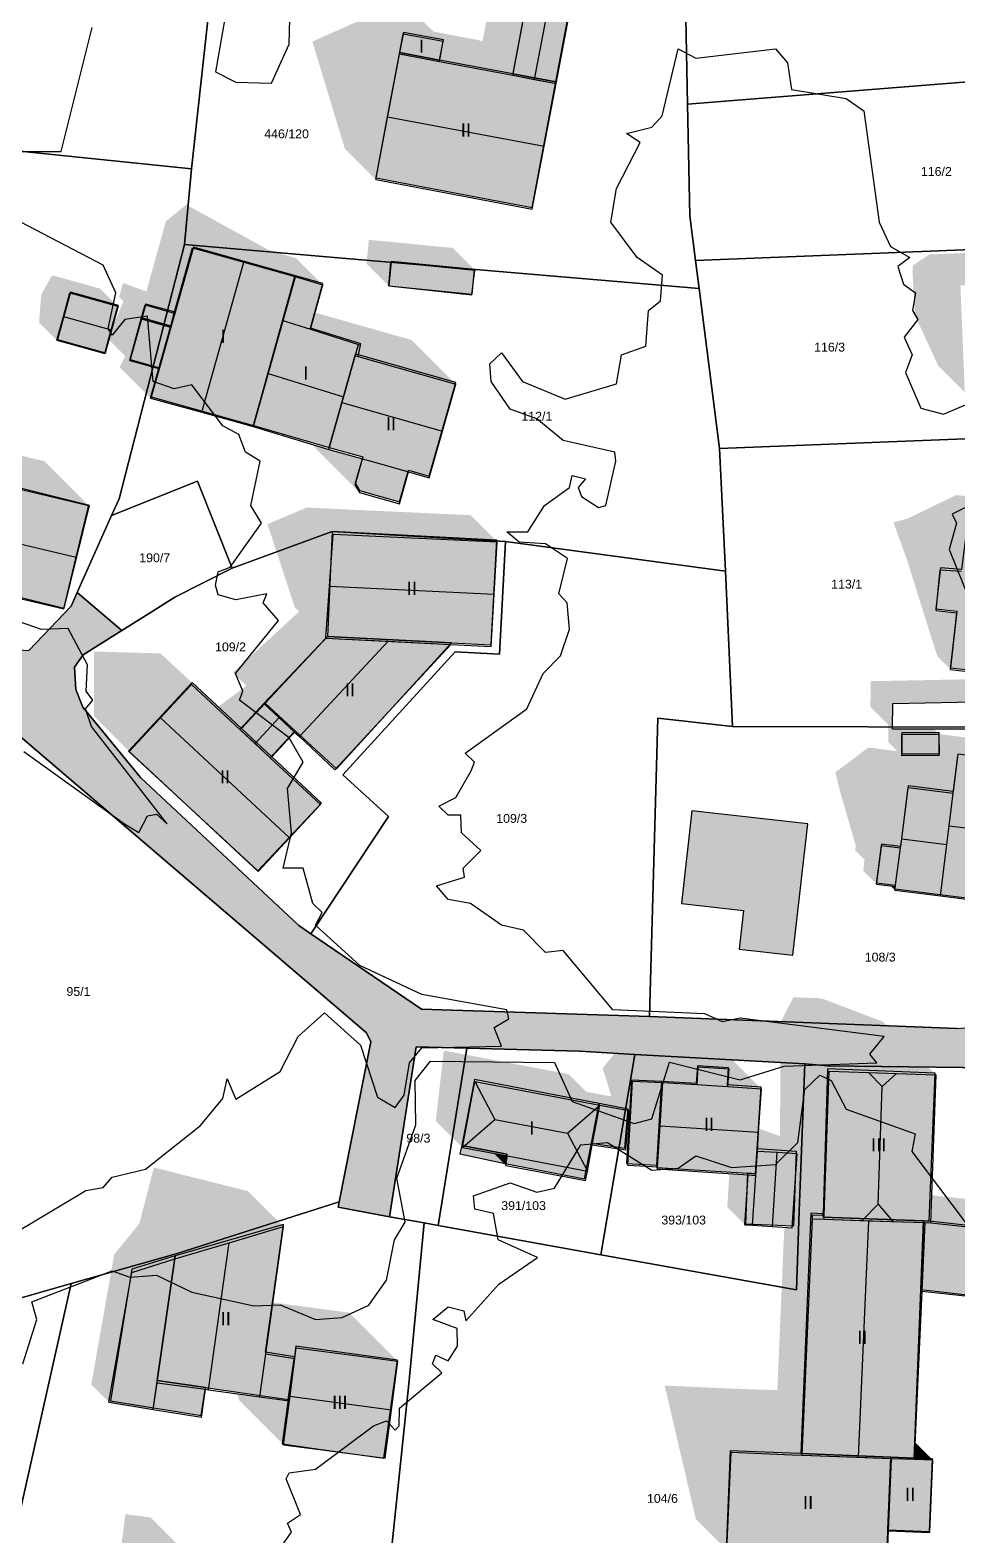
# Model space of a CAD drawing. Header units: millimetres. Extents: x 238 to 3518, y -74 to 2735.
# Drawn here: x 1641.2 to 1746, y 1040.9 to 1210.9 of the extents above; entities that cross this region are included whole.
import ezdxf
from ezdxf.enums import TextEntityAlignment as Align

# ---------------------------------------------------------------- set-up
doc = ezdxf.new("R2010")
doc.units = ezdxf.units.MM
for name, color, linetype in [('LP_Flurstueck_bez', 7, 'Continuous'), ('LP_Flurstuecke', 8, 'Continuous'), ('LP_Gebaeude_Dachaufsicht', 9, 'Continuous'), ('LP_Gebaeude_Dachschatten', 253, 'Continuous'), ('LP_Gebaeude_F', 254, 'Continuous'), ('LP_Gebaeude_Geschosszahl', 7, 'Continuous'), ('LP_Gebaeude_Schatten', 7, 'Continuous'), ('LP_Gebaeude_U', 7, 'Continuous'), ('LP_Topographie_Hoehenlinien', 8, 'Continuous'), ('LP_Verkehr_Strassen', 9, 'Continuous')]:
    doc.layers.add(name, color=color, linetype=linetype)
doc.styles.get("Standard").update_dxf_attribs({"font": 'arial.ttf'})

msp = doc.modelspace()

# ---------------------------------------------------------------- hatches: boundary and pattern name
at = {"layer": 'LP_Gebaeude_Dachschatten'}
for points in [[(1699.2, 1223.6), (1695.82, 1205.81), (1698.26, 1205.35), (1701.56, 1222.63)], [(1687.52, 1207.38), (1687.95, 1209.65), (1683.43, 1210.51), (1683, 1208.23)], [(1699.36, 1197.79), (1700.7, 1204.89), (1695.82, 1205.81), (1687.52, 1207.38), (1683, 1208.23), (1681.66, 1201.12)], [(1665.39, 1184.69), (1659.59, 1186.31), (1657.54, 1178.94), (1657.1, 1177.37), (1655.8, 1172.67), (1654.87, 1169.35), (1660.67, 1167.74)], [(1651.17, 1179.71), (1645.74, 1181.22), (1645, 1178.55), (1650.42, 1177.04)], [(1687.86, 1165.62), (1689.36, 1170.91), (1678.34, 1174.03), (1678, 1174.13), (1676.5, 1168.84)], [(1693.71, 1147.18), (1694.04, 1153.11), (1675.5, 1153.97), (1675.08, 1148.09)], [(1681.73, 1141.86), (1674.66, 1142.22), (1667.68, 1134.84), (1671.11, 1131.64), (1671.69, 1131.1)], [(1670.55, 1119.64), (1674.07, 1123.43), (1668.39, 1128.71), (1664.95, 1131.91), (1659.49, 1136.99), (1655.97, 1133.21)], [(1667.68, 1134.84), (1664.95, 1131.91), (1666.67, 1130.31), (1669.4, 1133.24)], [(1655.97, 1133.21), (1652.45, 1129.42), (1667.03, 1115.86), (1670.55, 1119.64)], [(1759.08, 1119.26), (1760.36, 1121.06), (1761.11, 1127.04), (1755.92, 1127.69), (1746.14, 1128.92), (1745.61, 1124.72), (1745.15, 1121.01)], [(1744.88, 1118.91), (1745.11, 1120.72), (1745.15, 1121.01), (1745.61, 1124.72), (1740.51, 1125.36), (1739.78, 1119.56)], [(1737.11, 1078.27), (1737.56, 1091.56), (1736.04, 1093.14), (1731.57, 1093.29), (1731.02, 1077.02), (1731.01, 1076.56), (1735.32, 1076.42)], [(1693.77, 1087.84), (1691.51, 1092.12), (1690.11, 1084.68)], [(1693.77, 1087.84), (1701.99, 1086.29), (1705.64, 1089.45), (1691.51, 1092.12)], [(1723.6, 1086.41), (1723.92, 1091.3), (1720.14, 1091.55), (1718.26, 1091.67), (1716.65, 1091.77), (1716.65, 1091.77), (1712.79, 1092.02), (1712.48, 1087.13)], [(1737.56, 1091.56), (1739.19, 1093.03), (1736.04, 1093.14)], [(1736.06, 1076.39), (1731.01, 1076.56), (1729.68, 1076.61), (1728.53, 1049.91), (1734.88, 1049.67)], [(1663.74, 1073.91), (1657.6, 1072.09), (1655.6, 1058.09), (1661.08, 1057.35), (1661.42, 1057.3)], [(1650.16, 1055.89), (1655.17, 1055.07), (1657.6, 1072.09), (1652.74, 1070.56)], [(1682.09, 1055.04), (1682.81, 1060.51), (1671.34, 1062.03), (1671.18, 1060.83), (1670.62, 1056.56)]]:
    msp.add_hatch(color=253, dxfattribs=at).paths.add_polyline_path(points)
at = {"layer": 'LP_Gebaeude_F'}
for points in [[(1695.82, 1205.99), (1700.68, 1205.07), (1703.86, 1221.86), (1699.18, 1223.78)], [(1683.02, 1208.4), (1687.53, 1207.54), (1687.96, 1209.81), (1683.45, 1210.65)], [(1680.34, 1194.21), (1692.63, 1191.89), (1698, 1190.87), (1700.68, 1205.07), (1695.82, 1205.99), (1687.53, 1207.54), (1683.02, 1208.4)], [(1654.93, 1169.48), (1666.48, 1166.24), (1671.23, 1183.17), (1659.7, 1186.4), (1657.63, 1179.03), (1657.18, 1177.46), (1655.86, 1172.77)], [(1681.78, 1182.03), (1691.21, 1181.09), (1691.48, 1183.86), (1682.05, 1184.76)], [(1666.48, 1166.24), (1675.04, 1163.77), (1678.03, 1174.3), (1678.37, 1174.21), (1678.63, 1175.48), (1672.96, 1177.23), (1674.35, 1182.27), (1671.23, 1183.17)], [(1644.33, 1175.96), (1649.75, 1174.46), (1651.23, 1179.8), (1645.8, 1181.3)], [(1653.89, 1178.39), (1657.18, 1177.46), (1657.63, 1179.03), (1654.34, 1179.96)], [(1652.57, 1173.7), (1655.86, 1172.77), (1657.18, 1177.46), (1653.89, 1178.39)], [(1675.04, 1163.77), (1678.85, 1162.69), (1678.01, 1159.74), (1678.47, 1158.91), (1682.99, 1157.63), (1684.01, 1161.2), (1686.37, 1160.53), (1689.36, 1171.1), (1678.37, 1174.21), (1678.03, 1174.3)], [(1629.85, 1149.37), (1645.09, 1145.61), (1647.95, 1157.2), (1643.45, 1158.35), (1639.83, 1159.24), (1636.24, 1160.12), (1637.26, 1164.27), (1633.74, 1165.13)], [(1743.65, 1145.54), (1746.02, 1145.27), (1745.29, 1138.86), (1751.75, 1138.13), (1751.22, 1132.15), (1756, 1132.05), (1761.63, 1131.93), (1762.09, 1137.16), (1762.92, 1144.52), (1763.43, 1149.04), (1767.06, 1148.63), (1767.71, 1155.02), (1747.43, 1157.09), (1746.55, 1149.98), (1744.17, 1150.15)], [(1674.85, 1142.42), (1688.89, 1141.68), (1693.38, 1141.46), (1694, 1153.28), (1675.39, 1154.27)], [(1667.82, 1134.86), (1671.24, 1131.69), (1675.87, 1127.44), (1688.89, 1141.68), (1674.85, 1142.42)], [(1652.38, 1129.46), (1666.99, 1115.92), (1674.18, 1123.57), (1668.57, 1128.82), (1665.16, 1132), (1659.56, 1137.19)], [(1665.16, 1132), (1668.57, 1128.82), (1671.24, 1131.69), (1667.82, 1134.86)], [(1739.78, 1131.53), (1739.79, 1129.15), (1744, 1129.16), (1744, 1131.54)], [(1736.93, 1114.56), (1739.06, 1114.29), (1739.01, 1113.89), (1759.09, 1111.36), (1761.09, 1127.21), (1755.91, 1127.86), (1746.14, 1129.09), (1745.61, 1124.88), (1740.51, 1125.53), (1739.65, 1118.67), (1737.48, 1118.94)], [(1714.89, 1112.23), (1721.88, 1111.44), (1721.4, 1107.08), (1727.49, 1106.4), (1729.16, 1121.23), (1716.07, 1122.71)], [(1712.08, 1082.41), (1722.33, 1081.77), (1723.25, 1081.71), (1723.43, 1084.51), (1723.89, 1091.5), (1720.08, 1091.75), (1720.21, 1093.68), (1716.69, 1093.9), (1716.56, 1091.91), (1712.66, 1092.14), (1712.1, 1082.66)], [(1730.9, 1076.8), (1742.25, 1076.38), (1742.88, 1076.35), (1743.58, 1093.06), (1731.39, 1093.57), (1730.91, 1077.18)], [(1690.05, 1084.91), (1695.15, 1083.93), (1694.95, 1082.86), (1703.93, 1081.14), (1704.71, 1085.17), (1705.57, 1089.64), (1691.48, 1092.35)], [(1708.68, 1082.86), (1712.1, 1082.66), (1712.66, 1092.14), (1709.23, 1092.29)], [(1704.71, 1085.17), (1708.48, 1084.58), (1708.85, 1089.01), (1705.57, 1089.64)], [(1689.82, 1083.95), (1694.95, 1082.86), (1695.15, 1083.93), (1690.05, 1084.91)], [(1722.11, 1076.03), (1727.59, 1075.83), (1727.9, 1084.22), (1723.43, 1084.51), (1723.25, 1081.71), (1722.33, 1081.77)], [(1728.39, 1050.08), (1738.56, 1049.68), (1741.2, 1049.57), (1741.95, 1068.62), (1742.25, 1076.38), (1730.9, 1076.8), (1730.91, 1077.18), (1729.52, 1077.23), (1728.76, 1059.16)], [(1741.95, 1068.62), (1763.36, 1066.12), (1758.7, 1074.56), (1748.97, 1075.66), (1742.88, 1076.35), (1742.25, 1076.38)], [(1655.59, 1058.35), (1661.06, 1057.54), (1670.43, 1056.18), (1671.13, 1061), (1667.86, 1061.55), (1669.88, 1075.96), (1657.64, 1072.41)], [(1650.32, 1056.04), (1660.57, 1054.39), (1661.06, 1057.54), (1655.59, 1058.35), (1657.64, 1072.41), (1652.74, 1070.91)], [(1669.73, 1051.17), (1674.7, 1050.47), (1681.25, 1049.57), (1682.77, 1060.63), (1671.3, 1062.21), (1671.13, 1061), (1670.43, 1056.18)], [(1719.93, 1039.26), (1728.18, 1039.09), (1738.13, 1038.89), (1738.23, 1041.48), (1738.56, 1049.68), (1728.39, 1050.08), (1727.23, 1050.13), (1720.37, 1050.4)], [(1738.23, 1041.48), (1742.92, 1041.29), (1743.25, 1049.49), (1741.2, 1049.57), (1738.56, 1049.68)]]:
    msp.add_hatch(color=254, dxfattribs=at).paths.add_polyline_path(points)
at = {"layer": 'LP_Gebaeude_Schatten'}
for points in [[(1692.39, 1209.66), (1693.12, 1213.5), (1695.33, 1225.18), (1699.2, 1223.6), (1695.82, 1205.81), (1687.52, 1207.38), (1687.95, 1209.65), (1683.43, 1210.51), (1683, 1208.23), (1681.66, 1201.12), (1680.32, 1194.02), (1676.82, 1197.52), (1673.16, 1209.62), (1679, 1212.23), (1680.93, 1213.01), (1685.45, 1212.15), (1686.86, 1210.75), (1691.82, 1209.81), (1692.39, 1209.66)], [(1651.75, 1182.36), (1654.38, 1181.38), (1654.54, 1181.94), (1656.59, 1189.31), (1658.89, 1191.19), (1668.19, 1186.08), (1671.32, 1185.14), (1674.32, 1182.14), (1671.19, 1183.08), (1665.39, 1184.69), (1659.59, 1186.31), (1657.54, 1178.94), (1654.25, 1179.86), (1653.81, 1178.28), (1652.5, 1173.58), (1655.8, 1172.67), (1654.87, 1169.35), (1651.37, 1172.85), (1652, 1174.09), (1650.12, 1175.96), (1650.44, 1177.1), (1651.81, 1180.28), (1651.31, 1180.78), (1651.75, 1182.36)], [(1682.03, 1184.72), (1681.78, 1182.04), (1679.28, 1184.54), (1679.53, 1187.22), (1689.02, 1186.31), (1691.52, 1183.81), (1682.03, 1184.72)], [(1741.28, 1178.7), (1741, 1183.62), (1741.05, 1184.34), (1742.92, 1185.57), (1759.98, 1186.25), (1763.48, 1182.75), (1746.42, 1182.07), (1746.55, 1178.84), (1746.78, 1173.2), (1746.9, 1170.01), (1743.9, 1173.01), (1741.28, 1178.7)], [(1642.5, 1181.05), (1643.74, 1183.22), (1649.17, 1181.71), (1651.17, 1179.71), (1645.74, 1181.22), (1644.26, 1175.88), (1642.26, 1177.88), (1642.5, 1181.05)], [(1669.8, 1178.09), (1666.47, 1166.12), (1671.19, 1183.08), (1669.8, 1178.09)], [(1689.36, 1170.91), (1678.34, 1174.03), (1678.6, 1175.31), (1678.36, 1175.39), (1672.93, 1177.11), (1673.45, 1179), (1684.36, 1175.91), (1689.36, 1170.91)], [(1647.85, 1157.21), (1643.42, 1158.26), (1639.79, 1159.13), (1636.19, 1159.98), (1637.05, 1163.59), (1638.42, 1163.26), (1642.85, 1162.21), (1647.85, 1157.21)], [(1673.25, 1164.08), (1675.01, 1163.55), (1678.84, 1162.47), (1678.01, 1159.51), (1678.48, 1158.68), (1673.48, 1163.68), (1673.25, 1164.08)], [(1740.53, 1150.57), (1740.55, 1150.57), (1738.86, 1155.29), (1740.56, 1155.77), (1740.55, 1155.78), (1745.93, 1158.38), (1762.67, 1156.71), (1766.25, 1156.36), (1767.75, 1154.86), (1764.17, 1155.21), (1747.43, 1156.88), (1746.55, 1149.78), (1744.14, 1149.95), (1743.68, 1145.33), (1746.03, 1145.07), (1745.3, 1138.69), (1743.8, 1140.19), (1740.53, 1150.57)], [(1671.16, 1145.72), (1668.08, 1155.09), (1672.5, 1156.97), (1691.04, 1156.11), (1694.04, 1153.11), (1675.5, 1153.97), (1675.08, 1148.09), (1674.66, 1142.22), (1667.68, 1134.84), (1664.95, 1131.91), (1659.49, 1136.99), (1655.97, 1133.21), (1652.45, 1129.42), (1648.45, 1133.42), (1648.47, 1140.71), (1655.99, 1140.49), (1661.45, 1135.41), (1662.49, 1134.44), (1665.68, 1136.84), (1664.18, 1138.34), (1671.66, 1145.22), (1671.16, 1145.72)], [(1674.07, 1123.43), (1668.39, 1128.71), (1668.5, 1128.83), (1671.07, 1126.43), (1674.07, 1123.43)], [(1739.07, 1114.16), (1739.01, 1113.75), (1738.54, 1114.23), (1739.07, 1114.16)], [(1726.03, 1085.9), (1726.07, 1098.79), (1727.54, 1101.64), (1730.69, 1101.53), (1737.66, 1098.88), (1743.66, 1092.88), (1739.19, 1093.03), (1736.04, 1093.14), (1731.57, 1093.29), (1731.02, 1077.02), (1729.7, 1077.06), (1729.68, 1076.61), (1728.53, 1049.91), (1727.39, 1049.96), (1720.49, 1050.26), (1720.01, 1039.18), (1716.51, 1042.68), (1712.99, 1057.76), (1719.89, 1057.46), (1721.03, 1057.41), (1725.72, 1057.24), (1726.51, 1075.66), (1727.41, 1075.6), (1727.95, 1083.98), (1723.46, 1084.27), (1723.6, 1086.41), (1723.63, 1086.8), (1725.95, 1085.98), (1726.03, 1085.9)], [(1705.98, 1093.63), (1708.29, 1096.52), (1712.15, 1096.27), (1712.15, 1096.27), (1712.28, 1098.27), (1715.77, 1098.05), (1717.92, 1095.9), (1719.42, 1095.8), (1723.92, 1091.3), (1720.14, 1091.55), (1720.27, 1093.55), (1716.78, 1093.77), (1716.65, 1091.77), (1716.65, 1091.77), (1712.79, 1092.02), (1709.35, 1092.15), (1708.8, 1082.67), (1708.68, 1085.53), (1708.95, 1088.84), (1705.64, 1089.45), (1691.51, 1092.12), (1690.11, 1084.68), (1687.11, 1087.68), (1688.01, 1095.62), (1702.14, 1092.95), (1704.14, 1090.95), (1706.96, 1090.43), (1705.98, 1093.63)], [(1695.22, 1083.72), (1695.02, 1082.65), (1693.65, 1084.01), (1695.22, 1083.72)], [(1755.59, 1082.09), (1757.09, 1083.4), (1760.06, 1084.57), (1765.41, 1083.66), (1768.91, 1080.16), (1766.06, 1078.57), (1761.59, 1076.09), (1758.71, 1074.49), (1743.09, 1076.15), (1743.19, 1079.27), (1755.21, 1077.99), (1755.59, 1082.09)], [(1669.89, 1075.73), (1663.74, 1073.91), (1657.6, 1072.09), (1652.74, 1070.56), (1650.16, 1055.89), (1648.16, 1057.89), (1650.74, 1072.56), (1653.6, 1076.09), (1655.24, 1082.41), (1665.89, 1079.73), (1669.89, 1075.73)], [(1712.18, 1082.49), (1712.16, 1082.24), (1711.9, 1082.5), (1712.18, 1082.49)], [(1720.3, 1081.71), (1722.42, 1081.58), (1722.06, 1075.94), (1720.06, 1077.94), (1720.3, 1081.71)], [(1682.81, 1060.51), (1671.34, 1062.03), (1671.18, 1060.83), (1667.9, 1061.36), (1668.7, 1067.15), (1677.31, 1066.01), (1682.81, 1060.51)], [(1664.6, 1056.87), (1667.23, 1056.51), (1670.55, 1056.05), (1669.89, 1051.08), (1664.89, 1056.08), (1664.6, 1056.87)], [(1741.23, 1049.44), (1741.32, 1051.35), (1743.3, 1049.36), (1741.23, 1049.44)], [(1652.02, 1043.24), (1654.88, 1042.87), (1664.38, 1033.37), (1661.52, 1033.74), (1661.11, 1030.53), (1651.61, 1040.03), (1652.02, 1043.24)]]:
    msp.add_hatch(color=7, dxfattribs=at).paths.add_polyline_path(points)
h = msp.add_hatch(color=7, dxfattribs=at)
h.paths.add_polyline_path([(1736.24, 1134.47), (1736.29, 1137.35), (1748.47, 1137.59), (1748.52, 1138.1), (1748.54, 1138.3), (1751.77, 1137.91), (1751.52, 1135.1), (1738.79, 1134.85), (1738.74, 1131.97), (1743.38, 1131.97), (1743.97, 1131.38), (1753.42, 1130.19), (1752.8, 1131.93), (1756.05, 1131.88), (1755.92, 1127.69), (1746.14, 1128.92), (1745.61, 1124.72), (1740.51, 1125.36), (1739.78, 1119.56), (1739.65, 1118.52), (1739.63, 1118.52), (1737.48, 1118.79), (1736.93, 1114.43), (1735.43, 1115.93), (1735.58, 1117.18), (1734.51, 1118.25), (1734.57, 1118.66), (1734.58, 1118.79), (1732.63, 1125.52), (1732.65, 1125.52), (1732.28, 1127.06), (1736.01, 1129.86), (1739.27, 1129.45), (1738.26, 1130.47), (1738.25, 1132.45), (1736.24, 1134.47)])
h.paths.add_polyline_path([(1744, 1128.98), (1743.99, 1131.36), (1739.75, 1131.35), (1739.76, 1128.97), (1744, 1128.98)], flags=0)
at = {"layer": 'LP_Verkehr_Strassen'}
msp.add_hatch(color=9, dxfattribs=at).paths.add_polyline_path([(1437.8, 1154.25), (1438.67, 1153.57), (1440.07, 1152.78), (1442.64, 1159.43), (1449.05, 1159.89), (1492.67, 1157.57), (1519.85, 1155.98), (1535.58, 1156.44), (1546.85, 1152.75), (1552.32, 1149.76), (1564.79, 1134.81), (1567.56, 1133.65), (1573.18, 1131.24), (1594.11, 1122.29), (1597.83, 1122.26), (1602.53, 1123.01), (1600.74, 1132.64), (1609.75, 1135.86), (1625.15, 1135.87), (1626.48, 1136.13), (1636.15, 1134.45), (1679.28, 1097.64), (1679.76, 1096.59), (1676.2, 1078.51), (1676.08, 1077.91), (1681.86, 1076.84), (1684.9, 1096.05), (1690.6, 1095.9), (1703.34, 1095.55), (1709.61, 1095.17), (1728.82, 1094.11), (1731.41, 1093.89), (1749.72, 1093.68), (1764.98, 1093.41), (1768.35, 1090.24), (1768.96, 1087.79), (1769.35, 1079.36), (1769.18, 1093.34), (1768.75, 1102.65), (1764.46, 1099.71), (1746.06, 1098.12), (1711.28, 1099.47), (1685.48, 1100.29), (1672.99, 1108.82), (1671.61, 1109.75), (1653.71, 1126.48), (1647.2, 1134.42), (1646.42, 1136.43), (1646.27, 1138.95), (1647.24, 1140.32), (1651.63, 1143.08), (1646.58, 1147.37), (1645.9, 1145.83), (1641.11, 1140.82), (1630.5, 1141.54), (1619.14, 1144.13), (1618.94, 1141.63), (1609.6, 1141.44), (1607.5, 1141.06), (1604.1, 1140.6), (1590.58, 1134.09), (1583.99, 1133.08), (1573.74, 1137.68), (1570.56, 1139.22), (1563.23, 1145.15), (1559.74, 1149.76), (1556.76, 1154.68), (1554.63, 1161.02), (1552.6, 1167.06), (1555.92, 1177.68), (1551.92, 1175.96), (1539.44, 1164.39), (1533.33, 1164.43), (1527.01, 1162.94), (1516.67, 1163.81), (1500.23, 1165.17), (1483.79, 1166.54), (1451.84, 1169.2), (1443.93, 1171.81), (1440.35, 1159.03), (1439.87, 1157.33), (1439.25, 1156.4)])

# ---------------------------------------------------------------- linework, layer by layer
at = {"layer": 'LP_Flurstuecke', "color": 8}
for points in [[(1614.55, 1200.38), (1623.58, 1198.94), (1659.49, 1195.26), (1661.29, 1211.72), (1661.79, 1216.21), (1664, 1226.43), (1666.38, 1237.41), (1667.16, 1250.04), (1649.91, 1263.62), (1642.46, 1270.2), (1634.5, 1277.23), (1630.71, 1281.6), (1630.5, 1280.54), (1628.28, 1269.34), (1623.83, 1247.01), (1623.74, 1246.57), (1620.01, 1227.82), (1619.12, 1223.37), (1618.67, 1221.07), (1614.74, 1201.36)], [(1658.7, 1186.68), (1675.19, 1185.28), (1716.88, 1181.72), (1716.48, 1184.87), (1715.83, 1189.92), (1715.58, 1202.56), (1715.14, 1223.98), (1714.77, 1240.12), (1714.72, 1241.42), (1702.77, 1241.65), (1696.07, 1243.07), (1682.4, 1245.98), (1670.8, 1254.18), (1667.16, 1250.04), (1666.38, 1237.41), (1664, 1226.43), (1661.79, 1216.21), (1661.29, 1211.72), (1659.49, 1195.26)], [(1715.14, 1223.98), (1715.58, 1202.56), (1774.15, 1207.21), (1774.07, 1215.3), (1773.98, 1224.94), (1768.91, 1224.85), (1762.96, 1224.76), (1716.14, 1224)], [(1715.58, 1202.56), (1715.83, 1189.92), (1716.48, 1184.87), (1773.29, 1187.15), (1773.69, 1192.9), (1774.15, 1207.21)], [(1619.14, 1144.13), (1630.5, 1141.54), (1641.11, 1140.82), (1645.9, 1145.83), (1646.58, 1147.37), (1650.46, 1156.08), (1651.3, 1157.97), (1658.7, 1186.68), (1659.49, 1195.26), (1623.58, 1198.94)], [(1716.48, 1184.87), (1716.88, 1181.72), (1719.19, 1163.64), (1756.48, 1165.13), (1772.49, 1165.77), (1773.22, 1186.06), (1773.29, 1187.15)], [(1650.46, 1156.08), (1660.18, 1159.96), (1664.07, 1150.13), (1675.39, 1154.27), (1694.99, 1153.14), (1719.87, 1149.77), (1719.19, 1163.64), (1716.88, 1181.72), (1675.19, 1185.28), (1658.7, 1186.68), (1651.3, 1157.97)], [(1719.19, 1163.64), (1719.87, 1149.77), (1720.64, 1132.24), (1751.22, 1132.15), (1756, 1132.05), (1761.63, 1131.93), (1769.98, 1132.1), (1772.46, 1132.16), (1772.44, 1143.44), (1772.45, 1148.12), (1772.49, 1165.77), (1756.48, 1165.13)], [(1646.58, 1147.37), (1651.63, 1143.08), (1654.93, 1145.15), (1657.61, 1146.84), (1664.07, 1150.13), (1660.18, 1159.96), (1650.46, 1156.08)], [(1646.27, 1138.95), (1646.42, 1136.43), (1647.2, 1134.42), (1653.71, 1126.48), (1671.61, 1109.75), (1672.99, 1108.82), (1681.77, 1122.05), (1676.61, 1126.77), (1689.31, 1140.66), (1694.32, 1140.41), (1694.99, 1153.14), (1675.39, 1154.27), (1664.07, 1150.13), (1657.61, 1146.84), (1654.93, 1145.15), (1651.63, 1143.08), (1647.24, 1140.32)], [(1672.99, 1108.82), (1685.48, 1100.29), (1711.28, 1099.47), (1712.2, 1133.16), (1720.64, 1132.24), (1719.87, 1149.77), (1694.99, 1153.14), (1694.32, 1140.41), (1689.31, 1140.66), (1676.61, 1126.77), (1681.77, 1122.05)], [(1600.74, 1132.64), (1602.53, 1123.01), (1610.5, 1110.3), (1616.61, 1101.83), (1624.91, 1091.97), (1629.38, 1087.66), (1638.54, 1067.19), (1645.9, 1069.29), (1657.87, 1072.7), (1676.2, 1078.51), (1679.76, 1096.59), (1679.28, 1097.64), (1636.15, 1134.45), (1626.48, 1136.13), (1625.15, 1135.87), (1609.75, 1135.86)], [(1711.28, 1099.47), (1746.06, 1098.12), (1764.46, 1099.71), (1768.75, 1102.65), (1772.46, 1132.16), (1769.98, 1132.1), (1761.63, 1131.93), (1756, 1132.05), (1751.22, 1132.15), (1720.64, 1132.24), (1712.2, 1133.16)], [(1580.78, 1034.97), (1602.05, 1028.25), (1593.07, 1005.92), (1607.25, 1004.88), (1627.38, 1003.38), (1631, 1003.11), (1645.9, 1069.29), (1638.54, 1067.19), (1629.38, 1087.66), (1624.91, 1091.97), (1616.61, 1101.83), (1610.5, 1110.3), (1602.53, 1123.01), (1597.83, 1122.26), (1603.57, 1113), (1607.98, 1105.77), (1609.36, 1102.59), (1609.35, 1102.56), (1608.34, 1099.67), (1606.48, 1093.74), (1601.64, 1081.86), (1589.48, 1054), (1581.64, 1036.85)], [(1681.86, 1076.84), (1685.78, 1076.14), (1687.39, 1075.84), (1690.6, 1095.9), (1684.9, 1096.05)], [(1687.39, 1075.84), (1705.78, 1072.55), (1709.61, 1095.17), (1703.34, 1095.55), (1690.6, 1095.9)], [(1705.78, 1072.55), (1727.88, 1068.59), (1728.2, 1077.49), (1728.82, 1094.11), (1709.61, 1095.17)], [(1631, 1003.11), (1647.52, 1001.88), (1668.44, 1000.32), (1677.95, 999.63), (1684.05, 1057.98), (1685.78, 1076.14), (1681.86, 1076.84), (1676.08, 1077.91), (1676.2, 1078.51), (1657.87, 1072.7), (1645.9, 1069.29)]]:
    msp.add_lwpolyline(points, close=True, dxfattribs=at)
for points in [[(1746.06, 1098.12), (1711.28, 1099.47), (1685.48, 1100.29), (1672.99, 1108.82), (1671.61, 1109.75), (1653.71, 1126.48), (1647.2, 1134.42), (1646.42, 1136.43), (1646.27, 1138.95), (1647.24, 1140.32), (1651.63, 1143.08), (1646.58, 1147.37), (1645.9, 1145.83), (1641.11, 1140.82)], [(1636.15, 1134.45), (1679.28, 1097.64), (1679.76, 1096.59), (1676.2, 1078.51), (1676.08, 1077.91), (1681.86, 1076.84), (1684.9, 1096.05), (1690.6, 1095.9), (1703.34, 1095.55), (1709.61, 1095.17), (1728.82, 1094.11), (1731.41, 1093.89), (1749.72, 1093.68)], [(1764.14, 1037.11), (1761.78, 1054.71), (1762.66, 1055.2), (1765.29, 1056.65), (1767.8, 1058.03), (1774.69, 1061.94), (1774.72, 1061.88), (1777.99, 1063.73), (1769.35, 1079.36), (1768.96, 1087.79), (1768.35, 1090.24), (1764.98, 1093.41), (1749.72, 1093.68), (1731.41, 1093.89), (1728.82, 1094.11), (1728.2, 1077.49), (1727.88, 1068.59), (1705.78, 1072.55), (1687.39, 1075.84), (1685.78, 1076.14), (1684.05, 1057.98), (1677.95, 999.63)]]:
    msp.add_lwpolyline(points, dxfattribs=at)
at = {"layer": 'LP_Gebaeude_Dachaufsicht', "color": 9}
for p, q in [((1695.82, 1205.81, 79.5), (1699.2, 1223.6, 79.5)), ((1698.26, 1205.35, 81.78), (1701.56, 1222.63, 81.78)), ((1700.7, 1204.89, 79.5), (1703.92, 1221.66, 79.5)), ((1683, 1208.23, 79.78), (1683.43, 1210.51, 77.78)), ((1683.43, 1210.51, 77.78), (1687.95, 1209.65, 77.78)), ((1687.52, 1207.38, 79.78), (1687.95, 1209.65, 77.78)), ((1681.66, 1201.12, 85.83), (1683, 1208.23, 79.72)), ((1683, 1208.23, 79.78), (1687.52, 1207.38, 79.78)), ((1683, 1208.23, 79.72), (1687.52, 1207.38, 79.72)), ((1687.52, 1207.38, 79.72), (1695.82, 1205.81, 79.72)), ((1695.82, 1205.81, 79.5), (1698.26, 1205.35, 81.78)), ((1695.82, 1205.81, 79.72), (1700.7, 1204.89, 79.72)), ((1698.26, 1205.35, 81.78), (1700.7, 1204.89, 79.5)), ((1699.36, 1197.79, 85.83), (1700.7, 1204.89, 79.72)), ((1680.32, 1194.02, 79.72), (1681.66, 1201.12, 85.83)), ((1681.66, 1201.12, 85.83), (1699.36, 1197.79, 85.83)), ((1698.01, 1190.68, 79.72), (1699.36, 1197.79, 85.83)), ((1680.32, 1194.02, 79.72), (1698.01, 1190.68, 79.72)), ((1657.54, 1178.94, 78.52), (1659.59, 1186.31, 78.52)), ((1659.59, 1186.31, 78.52), (1665.39, 1184.69, 83.72)), ((1660.67, 1167.74, 83.72), (1665.39, 1184.69, 83.72)), ((1665.39, 1184.69, 83.72), (1671.19, 1183.08, 78.52)), ((1681.78, 1182.04, 78), (1682.03, 1184.72, 78)), ((1682.03, 1184.72, 78), (1691.52, 1183.81, 78)), ((1691.19, 1181, 78), (1691.52, 1183.81, 78)), ((1666.47, 1166.12, 78.52), (1671.19, 1183.08, 78.52)), ((1669.8, 1178.09, 78.54), (1671.19, 1183.08, 78.54)), ((1671.19, 1183.08, 78.54), (1674.32, 1182.14, 78.54)), ((1672.93, 1177.11, 78.54), (1674.32, 1182.14, 78.54)), ((1681.78, 1182.04, 78), (1691.19, 1181, 78)), ((1645, 1178.55, 77.68), (1645.74, 1181.22, 76.84)), ((1645.74, 1181.22, 76.84), (1651.17, 1179.71, 76.84)), ((1644.26, 1175.88, 76.84), (1645, 1178.55, 77.68)), ((1645, 1178.55, 77.68), (1650.42, 1177.04, 77.68)), ((1650.42, 1177.04, 77.68), (1651.17, 1179.71, 76.84)), ((1652.5, 1173.58, 77.18), (1653.81, 1178.28, 77.18)), ((1653.81, 1178.28, 77.41), (1654.25, 1179.86, 77.41)), ((1653.81, 1178.28, 77.18), (1657.1, 1177.37, 77.18)), ((1653.81, 1178.28, 77.41), (1657.1, 1177.37, 77.41)), ((1654.25, 1179.86, 77.41), (1657.54, 1178.94, 77.41)), ((1657.1, 1177.37, 77.41), (1657.54, 1178.94, 77.41)), ((1657.1, 1177.37, 78.52), (1657.54, 1178.94, 78.52)), ((1649.68, 1174.37, 76.84), (1650.42, 1177.04, 77.68)), ((1655.8, 1172.67, 77.18), (1657.1, 1177.37, 77.18)), ((1655.8, 1172.67, 78.52), (1657.1, 1177.37, 78.52)), ((1668.14, 1172.11, 80.61), (1669.8, 1178.09, 78.54)), ((1669.8, 1178.09, 78.54), (1672.93, 1177.11, 78.54)), ((1672.93, 1177.11, 78.54), (1678.36, 1175.39, 78.54)), ((1644.26, 1175.88, 76.84), (1649.68, 1174.37, 76.84)), ((1676.68, 1169.47, 80.61), (1678.36, 1175.39, 78.54)), ((1678, 1174.13, 78.54), (1678.36, 1175.39, 78.54)), ((1678.34, 1174.03, 78.54), (1678.6, 1175.31, 78.54)), ((1678.36, 1175.39, 78.54), (1678.6, 1175.31, 78.54)), ((1652.5, 1173.58, 77.18), (1655.8, 1172.67, 77.18)), ((1676.5, 1168.84, 86.36), (1678, 1174.13, 81.66)), ((1678, 1174.13, 78.54), (1678.34, 1174.03, 78.54)), ((1678, 1174.13, 81.66), (1678.34, 1174.03, 81.66)), ((1678.34, 1174.03, 81.66), (1689.36, 1170.91, 81.66)), ((1654.87, 1169.35, 78.52), (1655.8, 1172.67, 78.52)), ((1666.47, 1166.12, 78.54), (1668.14, 1172.11, 80.61)), ((1668.14, 1172.11, 80.61), (1676.68, 1169.47, 80.61)), ((1687.86, 1165.62, 86.36), (1689.36, 1170.91, 81.66)), ((1654.87, 1169.35, 78.52), (1660.67, 1167.74, 83.72)), ((1675.01, 1163.55, 78.54), (1676.68, 1169.47, 80.61)), ((1675.01, 1163.55, 81.66), (1676.5, 1168.84, 86.36)), ((1676.5, 1168.84, 86.36), (1687.86, 1165.62, 86.36)), ((1660.67, 1167.74, 83.72), (1666.47, 1166.12, 78.52)), ((1666.47, 1166.12, 78.54), (1675.01, 1163.55, 78.54)), ((1686.37, 1160.34, 81.66), (1687.86, 1165.62, 86.36)), ((1675.01, 1163.55, 81.66), (1678.84, 1162.47, 81.66)), ((1678.01, 1159.51, 81.66), (1678.84, 1162.47, 81.66)), ((1678.84, 1162.47, 81.66), (1678.84, 1162.47, 81.66)), ((1678.84, 1162.47, 81.66), (1681.53, 1161.71, 81.66)), ((1681.53, 1161.71, 81.66), (1684.02, 1161, 81.66)), ((1683, 1157.4, 81.66), (1684.02, 1161, 81.66)), ((1684.02, 1161, 81.66), (1686.37, 1160.34, 81.66)), ((1639.79, 1159.13, 80.51), (1643.42, 1158.26, 80.51)), ((1643.42, 1158.26, 80.51), (1647.85, 1157.21, 80.51)), ((1678.01, 1159.51, 81.66), (1678.48, 1158.68, 81.66)), ((1678.48, 1158.68, 81.66), (1683, 1157.4, 81.66)), ((1646.46, 1151.36, 85.44), (1647.79, 1156.93, 80.75)), ((1647.79, 1156.93, 80.75), (1647.85, 1157.21, 80.51)), ((1631.25, 1154.98, 85.44), (1646.46, 1151.36, 85.44)), ((1675.08, 1148.09, 84.13), (1675.5, 1153.97, 78.86)), ((1675.5, 1153.97, 78.86), (1694.04, 1153.11, 78.86)), ((1693.71, 1147.18, 84.13), (1694.04, 1153.11, 78.86)), ((1645.07, 1145.52, 80.51), (1646.46, 1151.36, 85.44)), ((1743.68, 1145.33, 76.99), (1744.14, 1149.95, 76.99)), ((1744.14, 1149.95, 76.99), (1746.55, 1149.78, 76.99)), ((1629.86, 1149.14, 80.51), (1645.07, 1145.52, 80.51)), ((1674.66, 1142.22, 78.86), (1675.08, 1148.09, 84.13)), ((1675.08, 1148.09, 84.13), (1693.71, 1147.18, 84.13)), ((1693.38, 1141.26, 78.86), (1693.71, 1147.18, 84.13)), ((1743.68, 1145.33, 76.99), (1746.03, 1145.07, 76.99)), ((1745.3, 1138.69, 76.99), (1746.03, 1145.07, 83.1)), ((1667.68, 1134.84, 78.63), (1674.66, 1142.22, 78.63)), ((1671.69, 1131.1, 83.39), (1681.73, 1141.86, 83.39)), ((1674.66, 1142.22, 78.63), (1681.73, 1141.86, 83.39)), ((1674.66, 1142.22, 78.86), (1688.8, 1141.49, 78.86)), ((1675.7, 1127.35, 78.63), (1688.8, 1141.49, 78.63)), ((1681.73, 1141.86, 83.39), (1688.8, 1141.49, 78.63)), ((1688.8, 1141.49, 78.86), (1693.38, 1141.26, 78.86)), ((1745.3, 1138.69, 76.99), (1751.77, 1137.91, 76.99)), ((1655.97, 1133.21, 83.73), (1659.49, 1136.99, 78.6)), ((1659.49, 1136.99, 78.6), (1664.95, 1131.91, 78.6)), ((1664.95, 1131.91, 77.24), (1667.68, 1134.84, 77.24)), ((1667.68, 1134.84, 78.63), (1671.11, 1131.64, 82.7)), ((1667.68, 1134.84, 77.24), (1669.4, 1133.24, 79.05)), ((1738.74, 1131.97, 78.69), (1738.79, 1134.85, 78.69)), ((1738.79, 1134.85, 78.69), (1751.52, 1135.1, 78.69)), ((1652.45, 1129.42, 78.6), (1655.97, 1133.21, 83.73)), ((1655.97, 1133.21, 83.73), (1670.55, 1119.64, 83.73)), ((1666.67, 1130.31, 79.05), (1669.4, 1133.24, 79.05)), ((1669.4, 1133.24, 79.05), (1671.11, 1131.64, 77.24)), ((1664.95, 1131.91, 78.6), (1668.39, 1128.71, 78.6)), ((1664.95, 1131.91, 77.24), (1666.67, 1130.31, 79.05)), ((1668.39, 1128.71, 77.24), (1671.11, 1131.64, 77.24)), ((1671.11, 1131.64, 82.7), (1671.69, 1131.1, 83.39)), ((1671.69, 1131.1, 83.39), (1675.7, 1127.35, 78.63)), ((1738.74, 1131.97, 78.69), (1751.24, 1131.96, 78.69)), ((1739.75, 1131.35, 77.85), (1743.99, 1131.36, 77.85)), ((1739.75, 1131.35, 77.85), (1739.76, 1128.97, 77.85)), ((1743.99, 1131.36, 77.85), (1744, 1128.98, 77.85)), ((1652.45, 1129.42, 78.6), (1667.03, 1115.86, 78.6)), ((1666.67, 1130.31, 79.05), (1668.39, 1128.71, 77.24)), ((1739.76, 1128.97, 77.85), (1744, 1128.98, 77.85)), ((1668.39, 1128.71, 78.6), (1674.07, 1123.43, 78.6)), ((1745.61, 1124.72, 82.44), (1746.14, 1128.92, 79.16)), ((1739.78, 1119.56, 86.47), (1740.51, 1125.36, 82.06)), ((1740.51, 1125.36, 82.06), (1745.61, 1124.72, 82.06)), ((1745.15, 1121.01, 84.88), (1745.61, 1124.72, 82.06)), ((1745.15, 1121.01, 85.33), (1745.61, 1124.72, 82.44)), ((1670.55, 1119.64, 83.73), (1674.07, 1123.43, 78.6)), ((1744.88, 1118.91, 83.69), (1745.11, 1120.72, 85.1)), ((1744.88, 1118.91, 86.47), (1745.11, 1120.72, 85.1)), ((1745.11, 1120.72, 85.1), (1745.15, 1121.01, 84.88)), ((1745.11, 1120.72, 85.1), (1745.15, 1121.01, 85.33)), ((1745.15, 1121.01, 85.33), (1759.08, 1119.26, 85.33)), ((1667.03, 1115.86, 78.6), (1670.55, 1119.64, 83.73)), ((1736.93, 1114.43, 78.15), (1737.48, 1118.79, 78.15)), ((1737.48, 1118.79, 78.15), (1739.63, 1118.52, 78.15)), ((1739.65, 1118.52, 85.69), (1739.78, 1119.56, 86.47)), ((1739.78, 1119.56, 86.47), (1744.88, 1118.91, 86.47)), ((1744.15, 1113.1, 79.16), (1744.88, 1118.91, 83.69)), ((1744.15, 1113.1, 82.06), (1744.88, 1118.91, 86.47)), ((1739.08, 1114.29, 82.47), (1739.63, 1118.52, 85.69)), ((1739.08, 1114.29, 78.15), (1739.63, 1118.52, 78.15)), ((1739.63, 1118.52, 85.69), (1739.65, 1118.52, 85.69)), ((1736.93, 1114.43, 78.15), (1739.07, 1114.16, 78.15)), ((1739.01, 1113.75, 82.06), (1739.07, 1114.16, 82.37)), ((1739.01, 1113.75, 82.06), (1744.15, 1113.1, 82.06)), ((1739.07, 1114.16, 82.37), (1739.08, 1114.29, 82.47)), ((1739.07, 1114.16, 78.15), (1739.08, 1114.29, 78.15)), ((1744.15, 1113.1, 79.16), (1759.12, 1111.22, 79.16)), ((1716.65, 1091.77, 81.02), (1716.78, 1093.77, 81.02)), ((1716.78, 1093.77, 81.02), (1720.27, 1093.55, 81.02)), ((1720.14, 1091.55, 81.02), (1720.27, 1093.55, 81.02)), ((1731.02, 1077.02, 83.33), (1731.57, 1093.29, 83.33)), ((1731.57, 1093.29, 83.33), (1736.04, 1093.14, 87.17)), ((1690.11, 1084.68, 80.04), (1691.51, 1092.12, 80.04)), ((1691.51, 1092.12, 80.04), (1693.77, 1087.84, 82.2)), ((1691.51, 1092.12, 80.04), (1705.64, 1089.45, 80.04)), ((1708.8, 1082.67, 76.51), (1709.35, 1092.15, 76.51)), ((1709.35, 1092.15, 76.51), (1712.79, 1092.02, 76.51)), ((1712.18, 1082.49, 76.51), (1712.79, 1092.02, 76.51)), ((1712.48, 1087.13, 84.33), (1712.79, 1092.02, 81.02)), ((1712.79, 1092.02, 81.02), (1716.65, 1091.77, 81.02)), ((1716.65, 1091.77, 81.02), (1718.26, 1091.67, 81.02)), ((1716.65, 1091.77, 81.02), (1716.65, 1091.77, 81.02)), ((1718.26, 1091.67, 81.02), (1720.14, 1091.55, 81.02)), ((1718.26, 1091.67, 81.02), (1720.14, 1091.55, 81.02)), ((1720.14, 1091.55, 81.02), (1723.92, 1091.3, 81.02)), ((1736.04, 1093.14, 87.17), (1739.19, 1093.03, 87.17)), ((1736.04, 1093.14, 87.17), (1737.56, 1091.56, 88.53)), ((1737.11, 1078.27, 88.53), (1737.56, 1091.56, 88.53)), ((1737.56, 1091.56, 88.53), (1739.19, 1093.03, 87.17)), ((1739.19, 1093.03, 87.17), (1743.66, 1092.88, 83.33)), ((1743.23, 1080.43, 83.33), (1743.66, 1092.88, 83.33)), ((1723.6, 1086.41, 84.33), (1723.92, 1091.3, 81.02)), ((1701.99, 1086.29, 82.2), (1705.64, 1089.45, 80.04)), ((1704.8, 1084.97, 80.04), (1705.64, 1089.45, 80.04)), ((1704.8, 1084.97, 77.14), (1705.64, 1089.45, 77.14)), ((1705.64, 1089.45, 77.14), (1708.95, 1088.84, 77.14)), ((1708.59, 1084.4, 77.14), (1708.95, 1088.84, 77.14)), ((1690.11, 1084.68, 80.04), (1693.77, 1087.84, 82.2)), ((1693.77, 1087.84, 82.2), (1701.99, 1086.29, 82.2)), ((1712.18, 1082.49, 81.19), (1712.48, 1087.13, 84.33)), ((1712.48, 1087.13, 84.33), (1723.6, 1086.41, 84.33)), ((1701.99, 1086.29, 82.2), (1704.24, 1082.01, 80.04)), ((1704.24, 1082.01, 80.04), (1704.8, 1084.97, 80.04)), ((1704.8, 1084.97, 77.14), (1708.59, 1084.4, 77.14)), ((1723.46, 1084.27, 82.88), (1723.6, 1086.41, 84.33)), ((1690.11, 1084.68, 80.04), (1695.22, 1083.72, 80.04)), ((1695.02, 1082.65, 80.04), (1695.22, 1083.72, 80.04)), ((1695.22, 1083.72, 80.04), (1704.24, 1082.01, 80.04)), ((1723.29, 1081.52, 81.02), (1723.46, 1084.27, 82.88)), ((1723.29, 1081.52, 79.23), (1723.46, 1084.27, 79.23)), ((1723.46, 1084.27, 79.23), (1725.71, 1084.13, 80.14)), ((1725.17, 1075.74, 80.14), (1725.71, 1084.13, 80.14)), ((1725.71, 1084.13, 80.14), (1727.95, 1083.98, 79.23)), ((1727.41, 1075.6, 79.23), (1727.95, 1083.98, 79.23)), ((1695.02, 1082.65, 80.04), (1704.04, 1080.94, 80.04)), ((1704.04, 1080.94, 80.04), (1704.24, 1082.01, 80.04)), ((1708.8, 1082.67, 76.51), (1712.18, 1082.49, 76.51)), ((1712.16, 1082.24, 81.02), (1712.18, 1082.49, 81.19)), ((1712.16, 1082.24, 81.02), (1722.42, 1081.58, 81.02)), ((1722.06, 1075.94, 79.23), (1722.42, 1081.58, 79.23)), ((1722.42, 1081.58, 81.02), (1723.29, 1081.52, 81.02)), ((1722.42, 1081.58, 79.23), (1723.29, 1081.52, 79.23)), ((1722.92, 1075.89, 79.23), (1723.29, 1081.52, 79.23)), ((1743.09, 1076.15, 83.33), (1743.23, 1080.43, 83.33)), ((1735.32, 1076.42, 87.04), (1737.11, 1078.27, 88.53)), ((1737.11, 1078.27, 88.53), (1738.78, 1076.3, 87.04)), ((1728.53, 1049.91, 80.97), (1729.68, 1076.61, 80.97)), ((1729.68, 1076.61, 80.97), (1729.7, 1077.06, 80.97)), ((1729.68, 1076.61, 80.97), (1731.01, 1076.56, 82.06)), ((1729.68, 1076.61, 80.97), (1731.01, 1076.56, 80.97)), ((1729.7, 1077.06, 80.97), (1731.02, 1077.02, 80.97)), ((1731.01, 1076.56, 80.97), (1731.02, 1077.02, 80.97)), ((1731.01, 1076.56, 83.33), (1731.02, 1077.02, 83.33)), ((1731.01, 1076.56, 83.33), (1735.32, 1076.42, 87.04)), ((1731.01, 1076.56, 82.06), (1736.06, 1076.39, 86.2)), ((1734.88, 1049.67, 86.2), (1736.06, 1076.39, 86.2)), ((1735.32, 1076.42, 87.04), (1738.78, 1076.3, 87.04)), ((1736.06, 1076.39, 86.2), (1742.44, 1076.18, 80.97)), ((1738.78, 1076.3, 87.04), (1742.44, 1076.18, 83.89)), ((1663.74, 1073.91, 86.36), (1669.89, 1075.73, 79.94)), ((1667.9, 1061.36, 79.94), (1669.89, 1075.73, 79.94)), ((1722.06, 1075.94, 79.23), (1722.92, 1075.89, 79.23)), ((1722.92, 1075.89, 79.23), (1725.17, 1075.74, 80.14)), ((1725.17, 1075.74, 80.14), (1727.41, 1075.6, 79.23)), ((1742.09, 1068.45, 80.85), (1742.44, 1076.18, 80.85)), ((1742.09, 1068.45, 80.97), (1742.44, 1076.18, 80.97)), ((1742.44, 1076.18, 80.85), (1743.09, 1076.15, 80.85)), ((1742.44, 1076.18, 83.89), (1743.09, 1076.15, 83.33)), ((1743.09, 1076.15, 80.85), (1758.71, 1074.49, 80.85)), ((1657.6, 1072.09, 79.94), (1663.74, 1073.91, 86.36)), ((1661.42, 1057.3, 86.36), (1663.74, 1073.91, 86.36)), ((1652.74, 1070.56, 77.9), (1657.6, 1072.09, 80.01)), ((1655.17, 1055.07, 80.27), (1657.6, 1072.09, 80.01)), ((1655.6, 1058.09, 79.94), (1657.6, 1072.09, 79.94)), ((1650.16, 1055.89, 77.9), (1652.74, 1070.56, 77.9)), ((1741.23, 1049.44, 80.97), (1742.09, 1068.45, 80.97)), ((1742.09, 1068.45, 80.85), (1763.46, 1066.04, 80.85)), ((1667.23, 1056.51, 79.94), (1667.9, 1061.36, 79.94)), ((1667.9, 1061.36, 79.94), (1671.18, 1060.83, 79.94)), ((1671.18, 1060.83, 84.14), (1671.34, 1062.03, 83.03)), ((1671.34, 1062.03, 83.03), (1682.81, 1060.51, 83.03)), ((1670.55, 1056.05, 79.94), (1671.18, 1060.83, 79.94)), ((1670.62, 1056.56, 88.08), (1671.18, 1060.83, 84.14)), ((1682.09, 1055.04, 88.08), (1682.81, 1060.51, 83.03)), ((1655.17, 1055.07, 77.9), (1655.6, 1058.09, 77.9)), ((1655.6, 1058.09, 79.94), (1661.08, 1057.35, 85.98)), ((1655.6, 1058.09, 77.9), (1661.08, 1057.35, 77.9)), ((1650.16, 1055.89, 77.9), (1655.17, 1055.07, 80.27)), ((1660.61, 1054.18, 77.9), (1661.08, 1057.35, 77.9)), ((1661.08, 1057.35, 85.98), (1661.42, 1057.3, 86.36)), ((1661.42, 1057.3, 86.36), (1667.23, 1056.51, 79.94)), ((1667.23, 1056.51, 79.94), (1670.55, 1056.05, 79.94)), ((1669.89, 1051.08, 83.03), (1670.55, 1056.05, 87.61)), ((1670.55, 1056.05, 87.61), (1670.62, 1056.56, 88.08)), ((1670.62, 1056.56, 88.08), (1682.09, 1055.04, 88.08)), ((1655.17, 1055.07, 77.9), (1660.61, 1054.18, 77.9)), ((1681.37, 1049.56, 83.03), (1682.09, 1055.04, 88.08)), ((1669.89, 1051.08, 83.03), (1674.83, 1050.43, 83.03)), ((1674.83, 1050.43, 83.03), (1681.37, 1049.56, 83.03)), ((1720.01, 1039.18, 81.94), (1720.49, 1050.26, 87.14)), ((1720.49, 1050.26, 87.14), (1727.39, 1049.96, 87.13)), ((1727.39, 1049.96, 87.13), (1728.53, 1049.91, 87.13)), ((1728.53, 1049.91, 80.97), (1734.88, 1049.67, 86.2)), ((1728.53, 1049.91, 87.13), (1738.64, 1049.54, 87.14)), ((1734.88, 1049.67, 86.2), (1738.64, 1049.54, 83.11)), ((1738.29, 1041.34, 83.3), (1738.64, 1049.54, 87.14)), ((1738.29, 1041.34, 83.24), (1738.64, 1049.54, 87.16)), ((1738.64, 1049.54, 83.11), (1741.23, 1049.44, 80.97)), ((1738.64, 1049.54, 87.16), (1741.23, 1049.44, 87.16)), ((1741.23, 1049.44, 87.16), (1743.3, 1049.36, 87.16)), ((1742.95, 1041.18, 83.25), (1743.3, 1049.36, 87.16)), ((1738.17, 1038.72, 82.07), (1738.29, 1041.34, 83.3)), ((1738.29, 1041.34, 83.24), (1742.95, 1041.18, 83.25))]:
    msp.add_line(p, q, dxfattribs=at)
at = {"layer": 'LP_Gebaeude_U', "color": 7}
for points in [[(1695.82, 1205.99), (1700.68, 1205.07), (1703.86, 1221.86), (1699.18, 1223.78)], [(1683.02, 1208.4), (1687.53, 1207.54), (1687.96, 1209.81), (1683.45, 1210.65)], [(1680.34, 1194.21), (1692.63, 1191.89), (1698, 1190.87), (1700.68, 1205.07), (1695.82, 1205.99), (1687.53, 1207.54), (1683.02, 1208.4)], [(1654.93, 1169.48), (1666.48, 1166.24), (1671.23, 1183.17), (1659.7, 1186.4), (1657.63, 1179.03), (1657.18, 1177.46), (1655.86, 1172.77)], [(1681.78, 1182.03), (1691.21, 1181.09), (1691.48, 1183.86), (1682.05, 1184.76)], [(1666.48, 1166.24), (1675.04, 1163.77), (1678.03, 1174.3), (1678.37, 1174.21), (1678.63, 1175.48), (1672.96, 1177.23), (1674.35, 1182.27), (1671.23, 1183.17)], [(1644.33, 1175.96), (1649.75, 1174.46), (1651.23, 1179.8), (1645.8, 1181.3)], [(1653.89, 1178.39), (1657.18, 1177.46), (1657.63, 1179.03), (1654.34, 1179.96)], [(1652.57, 1173.7), (1655.86, 1172.77), (1657.18, 1177.46), (1653.89, 1178.39)], [(1675.04, 1163.77), (1678.85, 1162.69), (1678.01, 1159.74), (1678.47, 1158.91), (1682.99, 1157.63), (1684.01, 1161.2), (1686.37, 1160.53), (1689.36, 1171.1), (1678.37, 1174.21), (1678.03, 1174.3)], [(1629.85, 1149.37), (1645.09, 1145.61), (1647.95, 1157.2), (1643.45, 1158.35), (1639.83, 1159.24), (1636.24, 1160.12), (1637.26, 1164.27), (1633.74, 1165.13)], [(1743.65, 1145.54), (1746.02, 1145.27), (1745.29, 1138.86), (1751.75, 1138.13), (1751.22, 1132.15), (1756, 1132.05), (1761.63, 1131.93), (1762.09, 1137.16), (1762.92, 1144.52), (1763.43, 1149.04), (1767.06, 1148.63), (1767.71, 1155.02), (1747.43, 1157.09), (1746.55, 1149.98), (1744.17, 1150.15)], [(1674.85, 1142.42), (1688.89, 1141.68), (1693.38, 1141.46), (1694, 1153.28), (1675.39, 1154.27)], [(1667.82, 1134.86), (1671.24, 1131.69), (1675.87, 1127.44), (1688.89, 1141.68), (1674.85, 1142.42)], [(1652.38, 1129.46), (1666.99, 1115.92), (1674.18, 1123.57), (1668.57, 1128.82), (1665.16, 1132), (1659.56, 1137.19)], [(1665.16, 1132), (1668.57, 1128.82), (1671.24, 1131.69), (1667.82, 1134.86)], [(1739.78, 1131.53), (1739.79, 1129.15), (1744, 1129.16), (1744, 1131.54)], [(1736.93, 1114.56), (1739.06, 1114.29), (1739.01, 1113.89), (1759.09, 1111.36), (1761.09, 1127.21), (1755.91, 1127.86), (1746.14, 1129.09), (1745.61, 1124.88), (1740.51, 1125.53), (1739.65, 1118.67), (1737.48, 1118.94)], [(1714.89, 1112.23), (1721.88, 1111.44), (1721.4, 1107.08), (1727.49, 1106.4), (1729.16, 1121.23), (1716.07, 1122.71)], [(1712.08, 1082.41), (1722.33, 1081.77), (1723.25, 1081.71), (1723.43, 1084.51), (1723.89, 1091.5), (1720.08, 1091.75), (1720.21, 1093.68), (1716.69, 1093.9), (1716.56, 1091.91), (1712.66, 1092.14), (1712.1, 1082.66)], [(1730.9, 1076.8), (1742.25, 1076.38), (1742.88, 1076.35), (1743.58, 1093.06), (1731.39, 1093.57), (1730.91, 1077.18)], [(1690.05, 1084.91), (1695.15, 1083.93), (1694.95, 1082.86), (1703.93, 1081.14), (1704.71, 1085.17), (1705.57, 1089.64), (1691.48, 1092.35)], [(1708.68, 1082.86), (1712.1, 1082.66), (1712.66, 1092.14), (1709.23, 1092.29)], [(1704.71, 1085.17), (1708.48, 1084.58), (1708.85, 1089.01), (1705.57, 1089.64)], [(1689.82, 1083.95), (1694.95, 1082.86), (1695.15, 1083.93), (1690.05, 1084.91)], [(1722.11, 1076.03), (1727.59, 1075.83), (1727.9, 1084.22), (1723.43, 1084.51), (1723.25, 1081.71), (1722.33, 1081.77)], [(1728.39, 1050.08), (1738.56, 1049.68), (1741.2, 1049.57), (1741.95, 1068.62), (1742.25, 1076.38), (1730.9, 1076.8), (1730.91, 1077.18), (1729.52, 1077.23), (1728.76, 1059.16)], [(1741.95, 1068.62), (1763.36, 1066.12), (1758.7, 1074.56), (1748.97, 1075.66), (1742.88, 1076.35), (1742.25, 1076.38)], [(1655.59, 1058.35), (1661.06, 1057.54), (1670.43, 1056.18), (1671.13, 1061), (1667.86, 1061.55), (1669.88, 1075.96), (1657.64, 1072.41)], [(1650.32, 1056.04), (1660.57, 1054.39), (1661.06, 1057.54), (1655.59, 1058.35), (1657.64, 1072.41), (1652.74, 1070.91)], [(1669.73, 1051.17), (1674.7, 1050.47), (1681.25, 1049.57), (1682.77, 1060.63), (1671.3, 1062.21), (1671.13, 1061), (1670.43, 1056.18)], [(1719.93, 1039.26), (1728.18, 1039.09), (1738.13, 1038.89), (1738.23, 1041.48), (1738.56, 1049.68), (1728.39, 1050.08), (1727.23, 1050.13), (1720.37, 1050.4)], [(1738.23, 1041.48), (1742.92, 1041.29), (1743.25, 1049.49), (1741.2, 1049.57), (1738.56, 1049.68)]]:
    msp.add_lwpolyline(points, close=True, dxfattribs=at)
at = {"layer": 'LP_Topographie_Hoehenlinien', "color": 8}
for points in [[(1636.44, 1197.22), (1644.74, 1197.22), (1648.25, 1211.22)], [(1663.25, 1212.22), (1662.19, 1206.22), (1664.52, 1205.03), (1668.52, 1204.92), (1670.52, 1209.32), (1670.6, 1212.22)], [(1640.42, 1060.22), (1642, 1065.22), (1641.42, 1067.22), (1650.52, 1070.73), (1652.52, 1070.02), (1655.52, 1070.24), (1659.52, 1068.33), (1666.52, 1066.76), (1669.52, 1066.89), (1673.52, 1065.25), (1676.52, 1065.47), (1679.52, 1066.84), (1681.52, 1069.69), (1682.43, 1074.22), (1683.66, 1076.22), (1682.72, 1081.22), (1684.84, 1087.22), (1684.79, 1092.22), (1686.52, 1094.41), (1700.52, 1094.29), (1702.52, 1089.85), (1709.52, 1087.38), (1711.52, 1087.92), (1713.52, 1094.32), (1721.51, 1092.31), (1726.51, 1093.86), (1736.97, 1094.22), (1736.18, 1095.22), (1737.81, 1097.22), (1721.51, 1099.28), (1719.52, 1098.88), (1717.52, 1099.77), (1707.13, 1100.22), (1701.52, 1106.92), (1699.52, 1106.71), (1697.03, 1109.22), (1694.52, 1109.79), (1691.03, 1112.22), (1688.52, 1112.7), (1687.18, 1114.22), (1690.34, 1115.22), (1690.22, 1116.22), (1692.21, 1118.22), (1690, 1120.22), (1689.93, 1122.22), (1688.52, 1122.23), (1687.45, 1123.22), (1689.37, 1124.22), (1691.12, 1127.22), (1691.47, 1128.22), (1690.43, 1129.22), (1697.4, 1134.22), (1699.23, 1138.22), (1701.2, 1140.22), (1702.24, 1143.22), (1701.95, 1146.22), (1701.01, 1147.22), (1702.01, 1151.22), (1699.52, 1152.88), (1696.52, 1153.05), (1695.15, 1154.22), (1697.52, 1154.23), (1699.38, 1157.22), (1702.21, 1159.22), (1702.52, 1160.58), (1704.04, 1160.22), (1703.21, 1159.22), (1703.57, 1158.22), (1705.52, 1156.97), (1706.32, 1157.22), (1707.45, 1162.22), (1707.34, 1163.22), (1701.52, 1164.53), (1698.52, 1166.98), (1695.52, 1168.09), (1693.35, 1171.22), (1693.21, 1173.22), (1694.52, 1174.44), (1696.9, 1171.22), (1701.74, 1169.22), (1707.52, 1170.95), (1708.12, 1174.22), (1710.87, 1175.22), (1711.14, 1179.22), (1712.52, 1180.32), (1712.73, 1183.22), (1709.86, 1185.22), (1706.91, 1189.22), (1707.52, 1193.04), (1710.22, 1198.22), (1708.66, 1199.22), (1711.52, 1199.96), (1712.71, 1201.22), (1714.52, 1208.82), (1716.52, 1207.75), (1725.51, 1208.81), (1726.87, 1207.22), (1727.32, 1204.22), (1733.51, 1203.2), (1735.51, 1201.79), (1737.22, 1189.22), (1738.51, 1186.48), (1740.71, 1185.22), (1739.36, 1184.22), (1739.97, 1182.22), (1741.34, 1181.22), (1740.99, 1179.22), (1741.59, 1178.22), (1740.05, 1176.22), (1740.98, 1174.22), (1740.21, 1172.22), (1741.95, 1168.22), (1744.51, 1167.54), (1747.51, 1168.81)], [(1638.53, 1074.44), (1647.53, 1079.81), (1649.52, 1080.13), (1650.52, 1081.31), (1654.29, 1082.22), (1660.52, 1087.17), (1663.05, 1090.22), (1663.52, 1092.44), (1664.52, 1090.11), (1669.52, 1093.24), (1671.53, 1097.22), (1674.52, 1099.9), (1678.61, 1096.22), (1680.52, 1090.34), (1682.52, 1089.18), (1683.52, 1090.58), (1684.14, 1094.22), (1685.52, 1095.92), (1694.52, 1096.13), (1693.71, 1098.22), (1695.36, 1099.22), (1695.12, 1100.22), (1685.52, 1101.96), (1678.52, 1105.22), (1673.52, 1109.79), (1674.28, 1111.22), (1673.21, 1112.22), (1672.11, 1116.22), (1669.84, 1116.22), (1670.78, 1120.22), (1670.34, 1125.22), (1672.11, 1128.22), (1670.52, 1130.94), (1664.91, 1135.22), (1665.3, 1136.22), (1664.48, 1138.22), (1669.34, 1144.22), (1667.6, 1146.22), (1668, 1147.22), (1664.52, 1146.55), (1662.52, 1147.12), (1662.2, 1148.22), (1662.52, 1149.71), (1663.87, 1150.22), (1667.39, 1155.22), (1666.2, 1157.22), (1667.24, 1162.22), (1665.6, 1163.22), (1664.83, 1165.22), (1663.03, 1166.22), (1659.52, 1170.83), (1657.52, 1170.37), (1655.15, 1171.22), (1654.52, 1178.6), (1651.96, 1178.22), (1650.52, 1176.45), (1650.05, 1177.22), (1650.94, 1181.22), (1649.52, 1184.35), (1640.19, 1189.22)], [(1747.44, 1157.22), (1745.5, 1156.22), (1745.97, 1155.22), (1745.16, 1152.22), (1747.51, 1146.37)], [(1640.53, 1129.42), (1651.91, 1121.22), (1653.52, 1120.27), (1654.52, 1122.13), (1655.52, 1122.34), (1656.72, 1121.22), (1648.2, 1132.22), (1647.5, 1134.22), (1648.32, 1135.22), (1647.59, 1136.22), (1647.72, 1139.22), (1645.53, 1143.32), (1642.53, 1143.2), (1636.53, 1145.27)], [(1668.67, 1038.22), (1670.79, 1041.22), (1670.33, 1042.22), (1671.83, 1043.22), (1670.19, 1047.22), (1670.52, 1047.91), (1673.52, 1048.33), (1680.08, 1053.22), (1681.52, 1053.79), (1682.52, 1052.72), (1682.97, 1053.22), (1683.02, 1055.22), (1687.79, 1059.22), (1686.72, 1060.22), (1687.13, 1061.22), (1688.52, 1060.56), (1689.58, 1062.22), (1689.51, 1064.22), (1686.77, 1065.22), (1688.52, 1066.66), (1690.28, 1066.22), (1690.52, 1065.08), (1694.25, 1069.22), (1698.6, 1072.22), (1694.15, 1074.22), (1693.64, 1077.22), (1691.52, 1077.69), (1691.37, 1079.22), (1695.52, 1080.67), (1698.52, 1079.62), (1700.52, 1080.06), (1703.52, 1084.96), (1706.52, 1085.24), (1711.52, 1082.11), (1714.52, 1082.32), (1716.52, 1083.74), (1720.52, 1082.42), (1725.51, 1082.74), (1728.05, 1085.22), (1728.81, 1091.22), (1730.51, 1092.84), (1731.81, 1092.22), (1733.51, 1089.01), (1741.31, 1086.22), (1740.94, 1084.22), (1746.97, 1076.22)]]:
    msp.add_lwpolyline(points, dxfattribs=at)

# ---------------------------------------------------------------- texts
at = {"layer": 'LP_Flurstueck_bez', "color": 7}
for s, p in [('446/120', (1670.24, 1199.2)), ('116/2', (1743.7, 1194.95)), ('116/3', (1731.63, 1175.1)), ('112/1', (1698.53, 1167.29)), ('190/7', (1655.33, 1151.3)), ('113/1', (1733.56, 1148.32)), ('109/2', (1663.9, 1141.23)), ('109/3', (1695.69, 1121.85)), ('108/3', (1737.35, 1106.18)), ('95/1', (1646.71, 1102.3)), ('98/3', (1685.14, 1085.72)), ('391/103', (1697.03, 1078.1)), ('393/103', (1715.13, 1076.47)), ('104/6', (1712.73, 1045.02))]:
    msp.add_text(s, height=1, dxfattribs=at).set_placement(p, align=Align.MIDDLE_CENTER)
at = {"layer": 'LP_Gebaeude_Geschosszahl', "color": 7}
for s, p in [('I', (1685.49, 1209.1)), ('II', (1690.51, 1199.64)), ('I', (1663.08, 1176.32)), ('I', (1672.4, 1172.19)), ('II', (1682.04, 1166.46)), ('II', (1684.4, 1147.86)), ('II', (1677.41, 1136.38)), ('II', (1663.28, 1126.55)), ('I', (1697.95, 1086.88)), ('II', (1718, 1087.3)), ('III', (1737.18, 1084.97)), ('II', (1663.36, 1065.32)), ('II', (1735.33, 1063.23)), ('III', (1676.26, 1055.89)), ('II', (1740.74, 1045.48)), ('II', (1729.2, 1044.56))]:
    msp.add_text(s, height=1.5, dxfattribs=at).set_placement(p, align=Align.MIDDLE_CENTER)

doc.saveas('drawing.dxf')
